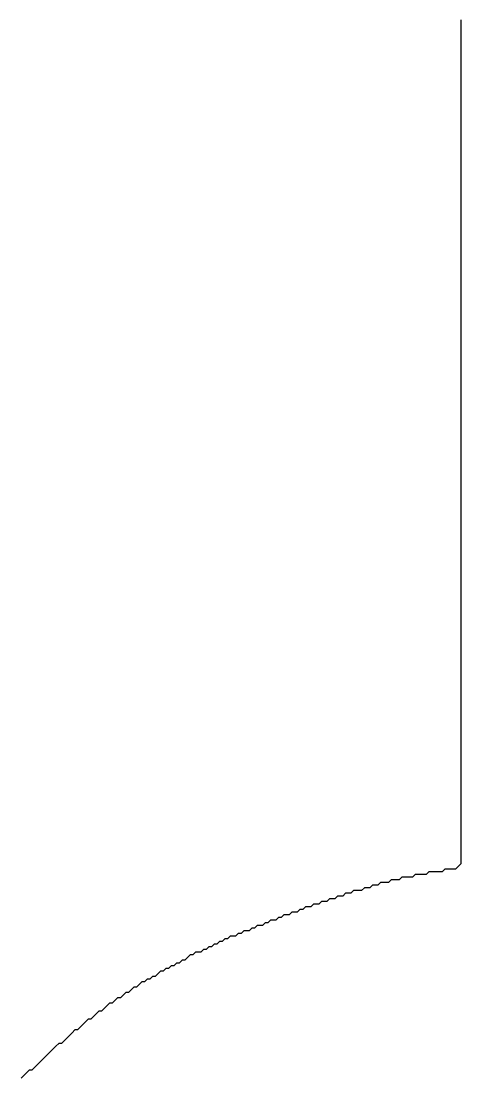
# Model space of a CAD drawing. Extents: x 69 to 217, y 14 to 408.
# Drawn here: x 98.25 to 118.75, y 210.81 to 260.06 of the extents above; entities that cross this region are included whole.
import ezdxf

# ---------------------------------------------------------------- set-up
doc = ezdxf.new("R2010")
doc.units = 0

msp = doc.modelspace()

# ---------------------------------------------------------------- linework, layer by layer
at = {"layer": 'contour_0'}
for p, q in [((118.75, 260.125), (118.75, 260)), ((118.75, 260), (118.75, 259.875)), ((118.75, 259.875), (118.75, 259.75)), ((118.75, 259.75), (118.75, 259.625)), ((118.75, 259.625), (118.75, 259.5)), ((118.75, 259.5), (118.75, 259.375)), ((118.75, 259.375), (118.75, 259.25)), ((118.75, 259.25), (118.75, 259.125)), ((118.75, 259.125), (118.75, 259)), ((118.75, 259), (118.75, 258.875)), ((118.75, 258.875), (118.75, 258.75)), ((118.75, 258.75), (118.75, 258.625)), ((118.75, 258.625), (118.75, 258.5)), ((118.75, 258.5), (118.75, 258.375)), ((118.75, 258.375), (118.75, 258.25)), ((118.75, 258.25), (118.75, 258.125)), ((118.75, 258.125), (118.75, 258)), ((118.75, 258), (118.75, 257.875)), ((118.75, 257.875), (118.75, 257.75)), ((118.75, 257.75), (118.75, 257.625)), ((118.75, 257.625), (118.75, 257.5)), ((118.75, 257.5), (118.75, 257.375)), ((118.75, 257.375), (118.75, 257.25)), ((118.75, 257.25), (118.75, 257.125)), ((118.75, 257.125), (118.75, 257)), ((118.75, 257), (118.75, 256.875)), ((118.75, 256.875), (118.75, 256.75)), ((118.75, 256.75), (118.75, 256.625)), ((118.75, 256.625), (118.75, 256.5)), ((118.75, 256.5), (118.75, 256.375)), ((118.75, 256.375), (118.75, 256.25)), ((118.75, 256.25), (118.75, 256.125)), ((118.75, 256.125), (118.75, 256)), ((118.75, 256), (118.75, 255.875)), ((118.75, 255.875), (118.75, 255.75)), ((118.75, 255.75), (118.75, 255.625)), ((118.75, 255.625), (118.75, 255.5)), ((118.75, 255.5), (118.75, 255.375)), ((118.75, 255.375), (118.75, 255.25)), ((118.75, 255.25), (118.75, 255.125)), ((118.75, 255.125), (118.75, 255)), ((118.75, 255), (118.75, 254.875)), ((118.75, 254.875), (118.75, 254.75)), ((118.75, 254.75), (118.75, 254.625)), ((118.75, 254.625), (118.75, 254.5)), ((118.75, 254.5), (118.75, 254.375)), ((118.75, 254.375), (118.75, 254.25)), ((118.75, 254.25), (118.75, 254.125)), ((118.75, 254.125), (118.75, 254)), ((118.75, 254), (118.75, 253.875)), ((118.75, 253.875), (118.75, 253.75)), ((118.75, 253.75), (118.75, 253.625)), ((118.75, 253.625), (118.75, 253.5)), ((118.75, 253.5), (118.75, 253.375)), ((118.75, 253.375), (118.75, 253.25)), ((118.75, 253.25), (118.75, 253.125)), ((118.75, 253.125), (118.75, 253)), ((118.75, 253), (118.75, 252.875)), ((118.75, 252.875), (118.75, 252.75)), ((118.75, 252.75), (118.75, 252.625)), ((118.75, 252.625), (118.75, 252.5)), ((118.75, 252.5), (118.75, 252.375)), ((118.75, 252.375), (118.75, 252.25)), ((118.75, 252.25), (118.75, 252.125)), ((118.75, 252.125), (118.75, 252)), ((118.75, 252), (118.75, 251.875)), ((118.75, 251.875), (118.75, 251.75)), ((118.75, 251.75), (118.75, 251.625)), ((118.75, 251.625), (118.75, 251.5)), ((118.75, 251.5), (118.75, 251.375)), ((118.75, 251.375), (118.75, 251.25)), ((118.75, 251.25), (118.75, 251.125)), ((118.75, 251.125), (118.75, 251)), ((118.75, 251), (118.75, 250.875)), ((118.75, 250.875), (118.75, 250.75)), ((118.75, 250.75), (118.75, 250.625)), ((118.75, 250.625), (118.75, 250.5)), ((118.75, 250.5), (118.75, 250.375)), ((118.75, 250.375), (118.75, 250.25)), ((118.75, 250.25), (118.75, 250.125)), ((118.75, 250.125), (118.75, 250)), ((118.75, 250), (118.75, 249.875)), ((118.75, 249.875), (118.75, 249.75)), ((118.75, 249.75), (118.75, 249.625)), ((118.75, 249.625), (118.75, 249.5)), ((118.75, 249.5), (118.75, 249.375)), ((118.75, 249.375), (118.75, 249.25)), ((118.75, 249.25), (118.75, 249.125)), ((118.75, 249.125), (118.75, 249)), ((118.75, 249), (118.75, 248.875)), ((118.75, 248.875), (118.75, 248.75)), ((118.75, 248.75), (118.75, 248.625)), ((118.75, 248.625), (118.75, 248.5)), ((118.75, 248.5), (118.75, 248.375)), ((118.75, 248.375), (118.75, 248.25)), ((118.75, 248.25), (118.75, 248.125)), ((118.75, 248.125), (118.75, 248)), ((118.75, 248), (118.75, 247.875)), ((118.75, 247.875), (118.75, 247.75)), ((118.75, 247.75), (118.75, 247.625)), ((118.75, 247.625), (118.75, 247.5)), ((118.75, 247.5), (118.75, 247.375)), ((118.75, 247.375), (118.75, 247.25)), ((118.75, 247.25), (118.75, 247.125)), ((118.75, 247.125), (118.75, 247)), ((118.75, 247), (118.75, 246.875)), ((118.75, 246.875), (118.75, 246.75)), ((118.75, 246.75), (118.75, 246.625)), ((118.75, 246.625), (118.75, 246.5)), ((118.75, 246.5), (118.75, 246.375)), ((118.75, 246.375), (118.75, 246.25)), ((118.75, 246.25), (118.75, 246.125)), ((118.75, 246.125), (118.75, 246)), ((118.75, 246), (118.75, 245.875)), ((118.75, 245.875), (118.75, 245.75)), ((118.75, 245.75), (118.75, 245.625)), ((118.75, 245.625), (118.75, 245.5)), ((118.75, 245.5), (118.75, 245.375)), ((118.75, 245.375), (118.75, 245.25)), ((118.75, 245.25), (118.75, 245.125)), ((118.75, 245.125), (118.75, 245)), ((118.75, 245), (118.75, 244.875)), ((118.75, 244.875), (118.75, 244.75)), ((118.75, 244.75), (118.75, 244.625)), ((118.75, 244.625), (118.75, 244.5)), ((118.75, 244.5), (118.75, 244.375)), ((118.75, 244.375), (118.75, 244.25)), ((118.75, 244.25), (118.75, 244.125)), ((118.75, 244.125), (118.75, 244)), ((118.75, 244), (118.75, 243.875)), ((118.75, 243.875), (118.75, 243.75)), ((118.75, 243.75), (118.75, 243.625)), ((118.75, 243.625), (118.75, 243.5)), ((118.75, 243.5), (118.75, 243.375)), ((118.75, 243.375), (118.75, 243.25)), ((118.75, 243.25), (118.75, 243.125)), ((118.75, 243.125), (118.75, 243)), ((118.75, 243), (118.75, 242.875)), ((118.75, 242.875), (118.75, 242.75)), ((118.75, 242.75), (118.75, 242.625)), ((118.75, 242.625), (118.75, 242.5)), ((118.75, 242.5), (118.75, 242.375)), ((118.75, 242.375), (118.75, 242.25)), ((118.75, 242.25), (118.75, 242.125)), ((118.75, 242.125), (118.75, 242)), ((118.75, 242), (118.75, 241.875)), ((118.75, 241.875), (118.75, 241.75)), ((118.75, 241.75), (118.75, 241.625)), ((118.75, 241.625), (118.75, 241.5)), ((118.75, 241.5), (118.75, 241.375)), ((118.75, 241.375), (118.75, 241.25)), ((118.75, 241.25), (118.75, 241.125)), ((118.75, 241.125), (118.75, 241)), ((118.75, 241), (118.75, 240.875)), ((118.75, 240.875), (118.75, 240.75)), ((118.75, 240.75), (118.75, 240.625)), ((118.75, 240.625), (118.75, 240.5)), ((118.75, 240.5), (118.75, 240.375)), ((118.75, 240.375), (118.75, 240.25)), ((118.75, 240.25), (118.75, 240.125)), ((118.75, 240.125), (118.75, 240)), ((118.75, 240), (118.75, 239.875)), ((118.75, 239.875), (118.75, 239.75)), ((118.75, 239.75), (118.75, 239.625)), ((118.75, 239.625), (118.75, 239.5)), ((118.75, 239.5), (118.75, 239.375)), ((118.75, 239.375), (118.75, 239.25)), ((118.75, 239.25), (118.75, 239.125)), ((118.75, 239.125), (118.75, 239)), ((118.75, 239), (118.75, 238.875)), ((118.75, 238.875), (118.75, 238.75)), ((118.75, 238.75), (118.75, 238.625)), ((118.75, 238.625), (118.75, 238.5)), ((118.75, 238.5), (118.75, 238.375)), ((118.75, 238.375), (118.75, 238.25)), ((118.75, 238.25), (118.75, 238.125)), ((118.75, 238.125), (118.75, 238)), ((118.75, 238), (118.75, 237.875)), ((118.75, 237.875), (118.75, 237.75)), ((118.75, 237.75), (118.75, 237.625)), ((118.75, 237.625), (118.75, 237.5)), ((118.75, 237.5), (118.75, 237.375)), ((118.75, 237.375), (118.75, 237.25)), ((118.75, 237.25), (118.75, 237.125)), ((118.75, 237.125), (118.75, 237)), ((118.75, 237), (118.75, 236.875)), ((118.75, 236.875), (118.75, 236.75)), ((118.75, 236.75), (118.75, 236.625)), ((118.75, 236.625), (118.75, 236.5)), ((118.75, 236.5), (118.75, 236.375)), ((118.75, 236.375), (118.75, 236.25)), ((118.75, 236.25), (118.75, 236.125)), ((118.75, 236.125), (118.75, 236)), ((118.75, 236), (118.75, 235.875)), ((118.75, 235.875), (118.75, 235.75)), ((118.75, 235.75), (118.75, 235.625)), ((118.75, 235.625), (118.75, 235.5)), ((118.75, 235.5), (118.75, 235.375)), ((118.75, 235.375), (118.75, 235.25)), ((118.75, 235.25), (118.75, 235.125)), ((118.75, 235.125), (118.75, 235)), ((118.75, 235), (118.75, 234.875)), ((118.75, 234.875), (118.75, 234.75)), ((118.75, 234.75), (118.75, 234.625)), ((118.75, 234.625), (118.75, 234.5)), ((118.75, 234.5), (118.75, 234.375)), ((118.75, 234.375), (118.75, 234.25)), ((118.75, 234.25), (118.75, 234.125)), ((118.75, 234.125), (118.75, 234)), ((118.75, 234), (118.75, 233.875)), ((118.75, 233.875), (118.75, 233.75)), ((118.75, 233.75), (118.75, 233.625)), ((118.75, 233.625), (118.75, 233.5)), ((118.75, 233.5), (118.75, 233.375)), ((118.75, 233.375), (118.75, 233.25)), ((118.75, 233.25), (118.75, 233.125)), ((118.75, 233.125), (118.75, 233)), ((118.75, 233), (118.75, 232.875)), ((118.75, 232.875), (118.75, 232.75)), ((118.75, 232.75), (118.75, 232.625)), ((118.75, 232.625), (118.75, 232.5)), ((118.75, 232.5), (118.75, 232.375)), ((118.75, 232.375), (118.75, 232.25)), ((118.75, 232.25), (118.75, 232.125)), ((118.75, 232.125), (118.75, 232)), ((118.75, 232), (118.75, 231.875)), ((118.75, 231.875), (118.75, 231.75)), ((118.75, 231.75), (118.75, 231.625)), ((118.75, 231.625), (118.75, 231.5)), ((118.75, 231.5), (118.75, 231.375)), ((118.75, 231.375), (118.75, 231.25)), ((118.75, 231.25), (118.75, 231.125)), ((118.75, 231.125), (118.75, 231)), ((118.75, 231), (118.75, 230.875)), ((118.75, 230.875), (118.75, 230.75)), ((118.75, 230.75), (118.75, 230.625)), ((118.75, 230.625), (118.75, 230.5)), ((118.75, 230.5), (118.75, 230.375)), ((118.75, 230.375), (118.75, 230.25)), ((118.75, 230.25), (118.75, 230.125)), ((118.75, 230.125), (118.75, 230)), ((118.75, 230), (118.75, 229.875)), ((118.75, 229.875), (118.75, 229.75)), ((118.75, 229.75), (118.75, 229.625)), ((118.75, 229.625), (118.75, 229.5)), ((118.75, 229.5), (118.75, 229.375)), ((118.75, 229.375), (118.75, 229.25)), ((118.75, 229.25), (118.75, 229.125)), ((118.75, 229.125), (118.75, 229)), ((118.75, 229), (118.75, 228.875)), ((118.75, 228.875), (118.75, 228.75)), ((118.75, 228.75), (118.75, 228.625)), ((118.75, 228.625), (118.75, 228.5)), ((118.75, 228.5), (118.75, 228.375)), ((118.75, 228.375), (118.75, 228.25)), ((118.75, 228.25), (118.75, 228.125)), ((118.75, 228.125), (118.75, 228)), ((118.75, 228), (118.75, 227.875)), ((118.75, 227.875), (118.75, 227.75)), ((118.75, 227.75), (118.75, 227.625)), ((118.75, 227.625), (118.75, 227.5)), ((118.75, 227.5), (118.75, 227.375)), ((118.75, 227.375), (118.75, 227.25)), ((118.75, 227.25), (118.75, 227.125)), ((118.75, 227.125), (118.75, 227)), ((118.75, 227), (118.75, 226.875)), ((118.75, 226.875), (118.75, 226.75)), ((118.75, 226.75), (118.75, 226.625)), ((118.75, 226.625), (118.75, 226.5)), ((118.75, 226.5), (118.75, 226.375)), ((118.75, 226.375), (118.75, 226.25)), ((118.75, 226.25), (118.75, 226.125)), ((118.75, 226.125), (118.75, 226)), ((118.75, 226), (118.75, 225.875)), ((118.75, 225.875), (118.75, 225.75)), ((118.75, 225.75), (118.75, 225.625)), ((118.75, 225.625), (118.75, 225.5)), ((118.75, 225.5), (118.75, 225.375)), ((118.75, 225.375), (118.75, 225.25)), ((118.75, 225.25), (118.75, 225.125)), ((118.75, 225.125), (118.75, 225)), ((118.75, 225), (118.75, 224.875)), ((118.75, 224.875), (118.75, 224.75)), ((118.75, 224.75), (118.75, 224.625)), ((118.75, 224.625), (118.75, 224.5)), ((118.75, 224.5), (118.75, 224.375)), ((118.75, 224.375), (118.75, 224.25)), ((118.75, 224.25), (118.75, 224.125)), ((118.75, 224.125), (118.75, 224)), ((118.75, 224), (118.75, 223.875)), ((118.75, 223.875), (118.75, 223.75)), ((118.75, 223.75), (118.75, 223.625)), ((118.75, 223.625), (118.75, 223.5)), ((118.75, 223.5), (118.75, 223.375)), ((118.75, 223.375), (118.75, 223.25)), ((118.75, 223.25), (118.75, 223.125)), ((118.75, 223.125), (118.75, 223)), ((118.75, 223), (118.75, 222.875)), ((118.75, 222.875), (118.75, 222.75)), ((118.75, 222.75), (118.75, 222.625)), ((118.75, 222.625), (118.75, 222.5)), ((118.75, 222.5), (118.75, 222.375)), ((118.75, 222.375), (118.75, 222.25)), ((118.75, 222.25), (118.75, 222.125)), ((118.75, 222.125), (118.75, 222)), ((118.75, 222), (118.75, 221.875)), ((118.75, 221.875), (118.75, 221.75)), ((118.75, 221.75), (118.75, 221.625)), ((118.75, 221.625), (118.75, 221.5)), ((118.75, 221.5), (118.75, 221.375)), ((118.75, 221.375), (118.75, 221.25)), ((118.75, 221.25), (118.75, 221.125)), ((118.75, 220.75), (118.625, 220.625)), ((118.75, 221.125), (118.75, 221)), ((118.75, 221), (118.75, 220.875)), ((118.75, 220.875), (118.75, 220.75)), ((116.625, 220.25), (116.5, 220.125)), ((116.75, 220.25), (116.625, 220.25)), ((116.875, 220.25), (116.75, 220.25)), ((117, 220.25), (116.875, 220.25)), ((117.125, 220.25), (117, 220.25)), ((117.25, 220.375), (117.125, 220.25)), ((117.375, 220.375), (117.25, 220.375)), ((117.5, 220.375), (117.375, 220.375)), ((117.625, 220.375), (117.5, 220.375)), ((117.75, 220.375), (117.625, 220.375)), ((117.875, 220.375), (117.75, 220.375)), ((118, 220.5), (117.875, 220.375)), ((118.125, 220.5), (118, 220.5)), ((118.25, 220.5), (118.125, 220.5)), ((118.375, 220.5), (118.25, 220.5)), ((118.5, 220.5), (118.375, 220.5)), ((118.625, 220.625), (118.5, 220.5)), ((114.625, 219.75), (114.5, 219.625)), ((114.75, 219.75), (114.625, 219.75)), ((114.875, 219.75), (114.75, 219.75)), ((115, 219.875), (114.875, 219.75)), ((115.125, 219.875), (115, 219.875)), ((115.25, 219.875), (115.125, 219.875)), ((115.375, 219.875), (115.25, 219.875)), ((115.5, 220), (115.375, 219.875)), ((115.625, 220), (115.5, 220)), ((115.75, 220), (115.625, 220)), ((115.875, 220), (115.75, 220)), ((116, 220.125), (115.875, 220)), ((116.125, 220.125), (116, 220.125)), ((116.25, 220.125), (116.125, 220.125)), ((116.375, 220.125), (116.25, 220.125)), ((116.5, 220.125), (116.375, 220.125)), ((113, 219.25), (112.875, 219.125)), ((113.125, 219.25), (113, 219.25)), ((113.25, 219.25), (113.125, 219.25)), ((113.375, 219.375), (113.25, 219.25)), ((113.5, 219.375), (113.375, 219.375)), ((113.625, 219.375), (113.5, 219.375)), ((113.75, 219.5), (113.625, 219.375)), ((113.875, 219.5), (113.75, 219.5)), ((114, 219.5), (113.875, 219.5)), ((114.125, 219.5), (114, 219.5)), ((114.25, 219.625), (114.125, 219.5)), ((114.375, 219.625), (114.25, 219.625)), ((114.5, 219.625), (114.375, 219.625)), ((111.5, 218.75), (111.375, 218.625)), ((111.625, 218.75), (111.5, 218.75)), ((111.75, 218.75), (111.625, 218.75)), ((111.875, 218.875), (111.75, 218.75)), ((112, 218.875), (111.875, 218.875)), ((112.125, 218.875), (112, 218.875)), ((112.25, 219), (112.125, 218.875)), ((112.375, 219), (112.25, 219)), ((112.5, 219), (112.375, 219)), ((112.625, 219.125), (112.5, 219)), ((112.75, 219.125), (112.625, 219.125)), ((112.875, 219.125), (112.75, 219.125)), ((110.25, 218.25), (110.125, 218.125)), ((110.375, 218.25), (110.25, 218.25)), ((110.5, 218.375), (110.375, 218.25)), ((110.625, 218.375), (110.5, 218.375)), ((110.75, 218.375), (110.625, 218.375)), ((110.875, 218.5), (110.75, 218.375)), ((111, 218.5), (110.875, 218.5)), ((111.125, 218.5), (111, 218.5)), ((111.25, 218.625), (111.125, 218.5)), ((111.375, 218.625), (111.25, 218.625)), ((109, 217.75), (108.875, 217.625)), ((109.125, 217.75), (109, 217.75)), ((109.25, 217.875), (109.125, 217.75)), ((109.375, 217.875), (109.25, 217.875)), ((109.5, 217.875), (109.375, 217.875)), ((109.625, 218), (109.5, 217.875)), ((109.75, 218), (109.625, 218)), ((109.875, 218.125), (109.75, 218)), ((110, 218.125), (109.875, 218.125)), ((110.125, 218.125), (110, 218.125)), ((107.75, 217.25), (107.625, 217.125)), ((107.875, 217.25), (107.75, 217.25)), ((108, 217.375), (107.875, 217.25)), ((108.125, 217.375), (108, 217.375)), ((108.25, 217.375), (108.125, 217.375)), ((108.375, 217.5), (108.25, 217.375)), ((108.5, 217.5), (108.375, 217.5)), ((108.625, 217.625), (108.5, 217.5)), ((108.75, 217.625), (108.625, 217.625)), ((108.875, 217.625), (108.75, 217.625)), ((106.75, 216.75), (106.625, 216.625)), ((106.875, 216.75), (106.75, 216.75)), ((107, 216.875), (106.875, 216.75)), ((107.125, 216.875), (107, 216.875)), ((107.25, 217), (107.125, 216.875)), ((107.375, 217), (107.25, 217)), ((107.5, 217.125), (107.375, 217)), ((107.625, 217.125), (107.5, 217.125)), ((105.75, 216.25), (105.625, 216.125)), ((105.875, 216.25), (105.75, 216.25)), ((106, 216.375), (105.875, 216.25)), ((106.125, 216.5), (106, 216.375)), ((106.25, 216.5), (106.125, 216.5)), ((106.375, 216.625), (106.25, 216.5)), ((106.5, 216.625), (106.375, 216.625)), ((106.625, 216.625), (106.5, 216.625)), ((104.75, 215.75), (104.625, 215.625)), ((104.875, 215.75), (104.75, 215.75)), ((105, 215.875), (104.875, 215.75)), ((105.125, 215.875), (105, 215.875)), ((105.25, 216), (105.125, 215.875)), ((105.375, 216), (105.25, 216)), ((105.5, 216.125), (105.375, 216)), ((105.625, 216.125), (105.5, 216.125)), ((103.875, 215.25), (103.75, 215.125)), ((104, 215.25), (103.875, 215.25)), ((104.125, 215.375), (104, 215.25)), ((104.25, 215.375), (104.125, 215.375)), ((104.375, 215.5), (104.25, 215.375)), ((104.5, 215.5), (104.375, 215.5)), ((104.625, 215.625), (104.5, 215.5)), ((103.125, 214.75), (103, 214.625)), ((103.25, 214.75), (103.125, 214.75)), ((103.375, 214.875), (103.25, 214.75)), ((103.5, 215), (103.375, 214.875)), ((103.625, 215), (103.5, 215)), ((103.75, 215.125), (103.625, 215)), ((102.375, 214.25), (102.25, 214.125)), ((102.5, 214.25), (102.375, 214.25)), ((102.625, 214.375), (102.5, 214.25)), ((102.75, 214.5), (102.625, 214.375)), ((102.875, 214.5), (102.75, 214.5)), ((103, 214.625), (102.875, 214.5)), ((101.75, 213.75), (101.625, 213.625)), ((101.875, 213.875), (101.75, 213.75)), ((102, 213.875), (101.875, 213.875)), ((102.125, 214), (102, 213.875)), ((102.25, 214.125), (102.125, 214)), ((101.25, 213.375), (101.125, 213.25)), ((101.375, 213.5), (101.25, 213.375)), ((101.5, 213.5), (101.375, 213.5)), ((101.625, 213.625), (101.5, 213.5)), ((100.625, 212.875), (100.5, 212.75)), ((100.75, 213), (100.625, 212.875)), ((100.875, 213), (100.75, 213)), ((101, 213.125), (100.875, 213)), ((101.125, 213.25), (101, 213.125)), ((100, 212.375), (99.875, 212.25)), ((100.125, 212.375), (100, 212.375)), ((100.25, 212.5), (100.125, 212.375)), ((100.375, 212.625), (100.25, 212.5)), ((100.5, 212.75), (100.375, 212.625)), ((99.5, 211.875), (99.375, 211.75)), ((99.625, 212), (99.5, 211.875)), ((99.75, 212.125), (99.625, 212)), ((99.875, 212.25), (99.75, 212.125)), ((99, 211.375), (98.875, 211.25)), ((99.125, 211.5), (99, 211.375)), ((99.25, 211.625), (99.125, 211.5)), ((99.375, 211.75), (99.25, 211.625)), ((98.375, 210.875), (98.25, 210.75)), ((98.5, 211), (98.375, 210.875)), ((98.625, 211.125), (98.5, 211)), ((98.75, 211.125), (98.625, 211.125)), ((98.875, 211.25), (98.75, 211.125))]:
    msp.add_line(p, q, dxfattribs=at)

doc.saveas('drawing.dxf')
